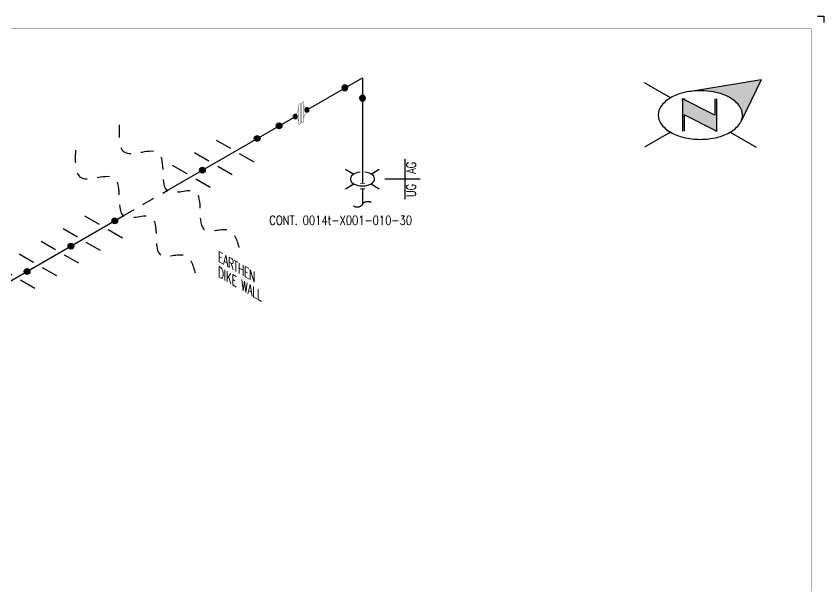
# Model space of a CAD drawing. Header units: inches. Extents: x 0 to 17.2, y 0 to 11.2.
# Drawn here: x 9.27 to 17.25, y 5.62 to 11.25 of the extents above; entities that cross this region are included whole.
import ezdxf

# ---------------------------------------------------------------- set-up
doc = ezdxf.new("R2010")
doc.units = ezdxf.units.IN
doc.header["$MEASUREMENT"] = 0
doc.linetypes.add('HIDDEN2', pattern=[0.1875, 0.125, -0.0625])
for name, color, linetype in [('BORDER', 3, 'Continuous'), ('COMP', 1, 'Continuous'), ('Continuation', 7, 'Continuous'), ('FITTINGS', 4, 'Continuous'), ('PIPE-ANNO', 150, 'HIDDEN2'), ('TEXT', 7, 'Continuous'), ('UNAS.PIPE', 251, 'Continuous'), ('WELD POINTS', 41, 'Continuous'), ('Welds', 7, 'Continuous')]:
    doc.layers.add(name, color=color, linetype=linetype)
doc.layers.add('PIPE', color=7, linetype='Continuous', lineweight=30)
doc.styles.add('PART_Standard', font='romans', dxfattribs={"width": 0.8, "height": 0.09})

# ---------------------------------------------------------------- blocks, each defined once
blk = doc.blocks.new('north2')
at = {"layer": 'BORDER'}
for points in [[(-0.706, -0.7673, -0.156851), (-0.679, -0.8512, -0.095667), (-0.6893, -0.9048), (-0.4945, -0.5044), (-1.1905, -0.6173, -0.092194), (-0.9281, -0.6306, -0.072341), (-0.8009, -0.6813, -0.106617)], [(-0.9381, -1.0109), (-0.9364, -1.0092), (-0.9364, -0.6907), (-0.9524, -0.6907), (-0.9524, -0.8533), (-1.2701, -0.6907), (-1.2701, -0.7067), (-1.2701, -1.0118), (-1.254, -1.0118), (-1.254, -0.8492)]]:
    blk.add_hatch(color=7, dxfattribs=at).paths.add_polyline_path(points)
at = {"layer": 'BORDER', "color": 7}
for p, q in [((-1.3895, -0.6813), (-1.6462, -0.5331)), ((-0.4945, -0.5044), (-1.1905, -0.6173)), ((-0.4945, -0.5044), (-0.6893, -0.9048)), ((-1.2701, -0.6907), (-1.2701, -1.0118)), ((-0.9524, -0.8533), (-1.2701, -0.6907)), ((-1.2701, -0.7067), (-1.2701, -0.6907)), ((-1.262, -0.6907), (-1.246, -0.6907)), ((-0.9524, -0.6907), (-0.9524, -0.8533)), ((-0.9364, -0.6907), (-0.9364, -1.0118)), ((-0.9364, -1.0118), (-1.254, -0.8492)), ((-1.254, -0.8492), (-1.254, -1.0118)), ((-1.3895, -1.0211), (-1.6462, -1.1694)), ((-1.2603, -1.0109), (-1.262, -1.0092)), ((-0.9283, -1.0118), (-0.9444, -1.0118)), ((-0.8009, -1.0211), (-0.5441, -1.1694))]:
    blk.add_line(p, q, dxfattribs=at)
for centre, radius, start, end in [((-1.1517, -1.0932), 0.4756, 103.44948, 120), ((-1.0952, -1.3294), 0.7185, 97.62035, 103.44948), ((-1.0952, -1.3294), 0.7185, 76.55052, 97.62035), ((-1.0387, -1.0932), 0.4756, 60, 76.55052), ((-1.2376, -0.9443), 0.3037, 120, 144.34287), ((-0.9527, -0.9443), 0.3037, 35.65713, 60), ((-1.3674, -0.8512), 0.144, 144.34287, 180), ((-0.823, -0.8512), 0.144, 360, 35.65713), ((-1.3674, -0.8512), 0.144, 180, 215.65713), ((-0.823, -0.8512), 0.144, 337.57958, 360), ((-1.2376, -0.7582), 0.3037, 215.65713, 240), ((-0.9527, -0.7582), 0.3037, 300, 324.34287), ((-0.823, -0.8512), 0.144, 324.34287, 337.55468), ((-1.1517, -0.6093), 0.4756, 240, 256.55052), ((-1.0387, -0.6093), 0.4756, 283.44948, 300), ((-1.0952, -0.373), 0.7185, 256.55052, 270), ((-1.0952, -0.373), 0.7185, 270, 283.44948)]:
    blk.add_arc(centre, radius, start, end, dxfattribs=at)
blk = doc.blocks.new('A$C6804a2e5')
blk.add_blockref('north2', (0, 0))
blk = doc.blocks.new('A$C860dd1f6')
at = {"layer": 'PIPE'}
blk.add_blockref('A$C6804a2e5', (0, 0), dxfattribs=at)
blk = doc.blocks.new('Border')
at = {"layer": 'BORDER', "const_width": 0.005}
blk.add_lwpolyline([(0.25, 0.25), (17.25, 0.25), (17.25, 11.25), (0.25, 11.25)], close=True, dxfattribs=at)
blk = doc.blocks.new('1_Cont_0')
at = {"layer": 'Continuation', "style": 'PART_Standard', "width": 0.8}
blk.add_attdef('CONT', (0, 0), '', height=0.09, dxfattribs=at)
blk = doc.blocks.new('6_PASS-THROUGH_GRADE_00')
at = {"color": 0, "linetype": 'ByBlock', "lineweight": -2}
for p, q in [((-0.1662, 0.0959), (-0.0846, 0.0489)), ((0.0846, 0.0489), (0.1662, 0.0959)), ((-0.1662, -0.0959), (-0.0846, -0.0489)), ((-0.0241, -0.045), (0, -0.045)), ((0, -0.045), (0, -0.0932)), ((0, -0.045), (0.0241, -0.045)), ((0.0846, -0.0489), (0.1662, -0.0959)), ((-0.0241, -0.0932), (0, -0.0932)), ((0, -0.0932), (0.0241, -0.0932))]:
    blk.add_line(p, q, dxfattribs=at)
blk.add_wipeout([(-0.0241, -0.045), (0.0241, -0.045), (0.0241, -0.0932), (-0.0241, -0.0932)], dxfattribs=at)
blk.add_ellipse((0, 0), major_axis=(-0.1197, 0), ratio=0.57735, start_param=4.915034, end_param=10.792929, dxfattribs=at)
blk = doc.blocks.new('1_Text_00')
at = {"layer": 'TEXT', "style": 'PART_Standard', "width": 0.8}
blk.add_attdef('TEXT', (-0.062, -0.0144), '', height=0.09, dxfattribs=at)
blk = doc.blocks.new('1_BREAK-PIPE_PIPE_00')
at = {"color": 0, "linetype": 'ByBlock', "lineweight": -2}
for centre, major_axis in [((-0.03, 0.092), (0, -0.101)), ((0.03, -0.092), (0, 0.101))]:
    blk.add_ellipse(centre, major_axis=major_axis, ratio=0.711978, start_param=0.427466, end_param=3.141593, dxfattribs=at)
blk = doc.blocks.new('1_Tilde_30')
at = {"layer": 'PIPE-ANNO', "xscale": -0.5000000000000001, "yscale": 0.5000000000000001, "zscale": 0.5000000000000001, "rotation": 114.4010914305396}
blk.add_blockref('1_BREAK-PIPE_PIPE_00', (0, 0), dxfattribs=at)
blk = doc.blocks.new('2_ELBOW_WELD_330')
at = {"linetype": 'ByBlock', "lineweight": -2}
h = blk.add_hatch(color=0, dxfattribs=at)
edge = h.paths.add_edge_path()
edge.add_arc((0.174, -0.1004), 0.0286, 0, 360)
h = blk.add_hatch(color=0, dxfattribs=at)
edge = h.paths.add_edge_path()
edge.add_arc((0, -0.2009), 0.0286, 0, 360)
at = {"color": 0, "linetype": 'ByBlock', "lineweight": -2}
for centre in [(0.174, -0.1004), (0, -0.2009)]:
    blk.add_circle(centre, 0.0286, dxfattribs=at)
blk = doc.blocks.new('AM9A04')
at = {"linetype": 'Continuous', "const_width": 0.01}
blk.add_lwpolyline([(0, -0.289), (0, 0.289), (-0.05, 0.318), (-0.05, -0.26)], close=True, dxfattribs=at)
at = {"const_width": 0.01}
blk.add_lwpolyline([(-0.05, -0.144), (-0.15, 0.087), (-0.05, 0.202)], dxfattribs=at)
blk = doc.blocks.new('A09')
at = {"layer": 'Welds'}
h = blk.add_hatch(color=256, dxfattribs=at)
h.dxf.hatch_style = 1
h.paths.add_polyline_path([(-0.03, 0, 1), (0.03, 0, 1)])
blk.add_circle((0, 0), 0.03, dxfattribs=at)
blk = doc.blocks.new('*U28')
blk.add_wipeout([(-0.0234, 0.1133), (-0.0234, 0.0732), (-0.0581, 0.0332), (-0.0234, -0.0469), (-0.0234, -0.0869), (0.0222, -0.1133), (0.0222, -0.0732), (0.0569, -0.0332), (0.0222, 0.0469), (0.0222, 0.0869)])
at = {"linetype": 'Continuous', "const_width": 0.003}
blk.add_lwpolyline([(0.0049, -0.1032), (0.0222, -0.1133), (0.0222, 0.0869), (0.0049, 0.0969)], close=True, dxfattribs=at)
at = {"const_width": 0.003}
blk.add_lwpolyline([(0.0222, 0.0469), (0.0569, -0.0332), (0.0222, -0.0732)], dxfattribs=at)
at = {"xscale": 0.3466300616258731, "yscale": 0.3466300616258731, "zscale": 0.3466300616258731}
blk.add_blockref('AM9A04', (-0.0061, 0.0032), dxfattribs=at)
at = {"layer": 'Welds', "xscale": 0.7, "yscale": 0.7, "zscale": 0.7}
for p in [(-0.0581, 0.0332), (0.0569, -0.0332)]:
    blk.add_blockref('A09', p, dxfattribs=at)
blk = doc.blocks.new('2_WELD_SINGLE_00')
at = {"linetype": 'ByBlock', "lineweight": -2}
h = blk.add_hatch(color=0, dxfattribs=at)
edge = h.paths.add_edge_path()
edge.add_arc((0, 0), 0.0286, 0, 360)
at = {"color": 0, "linetype": 'ByBlock', "lineweight": -2}
blk.add_circle((0, 0), 0.0286, dxfattribs=at)
blk = doc.blocks.new('4_SUPPORT_I-BEAM_30')
at = {"color": 0, "linetype": 'ByBlock', "lineweight": -2}
for p, q in [((-0.0435, 0.0251), (-0.1857, 0.1072)), ((0.1857, -0.1072), (0.0435, -0.0251))]:
    blk.add_line(p, q, dxfattribs=at)
blk = doc.blocks.new('1_Text_330')
at = {"layer": 'TEXT', "style": 'PART_Standard', "oblique": 330, "width": 0.8}
blk.add_attdef('3/4"', (0, 0), '', height=0.09, rotation=330, dxfattribs=at)

msp = doc.modelspace()

# ---------------------------------------------------------------- linework, layer by layer
for p, q in [((17.1875, 11.25), (17.25, 11.25)), ((17.25, 11.25), (17.25, 11.1875))]:
    msp.add_line(p, q)
at = {"layer": 'PIPE'}
for p, q in [((10.7616, 9.5279), (12.6916, 10.6422)), ((12.6916, 10.6422), (12.6916, 9.6422)), ((7.6006, 7.7029), (10.3286, 9.2779))]:
    msp.add_line(p, q, dxfattribs=at)
at = {"layer": 'PIPE', "linetype": 'HIDDEN2'}
msp.add_line((10.3286, 9.2779), (10.7616, 9.5279), dxfattribs=at)
at = {"layer": 'PIPE-ANNO', "linetype": 'Continuous'}
for p, q in [((13.1113, 9.8422), (13.1113, 9.4422)), ((12.9113, 9.6422), (13.2613, 9.6422))]:
    msp.add_line(p, q, dxfattribs=at)
at = {"layer": 'PIPE-ANNO'}
for points in [[(10.2892, 10.1775), (10.3512, 9.9023), (10.6726, 9.9023), (10.7754, 9.5185), (11.0344, 9.5185), (11.1363, 9.1382), (11.37, 9.1382), (11.473, 8.9598)], [(9.8562, 9.9275), (9.9182, 9.6523), (10.2396, 9.6523), (10.3424, 9.2685), (10.6014, 9.2685), (10.7033, 8.8882), (10.937, 8.8882), (11.04, 8.7098)]]:
    msp.add_spline(points, degree=3, dxfattribs=at)
at = {"layer": 'UNAS.PIPE'}
msp.add_line((12.6916, 9.6422), (12.6916, 9.3922), dxfattribs=at)

# ---------------------------------------------------------------- block references
at = {"rotation": 344.9999999999992}
msp.add_blockref('1_Tilde_30', (12.6916, 9.3922), dxfattribs=at)
at = {"layer": 'BORDER'}
for name, p in [('Border', (-0.125, -0.125)), ('A$C860dd1f6', (17.125, 11.125))]:
    msp.add_blockref(name, p, dxfattribs=at)
at = {"layer": 'Continuation'}
msp.add_blockref('1_Cont_0', (11.771, 9.1898), dxfattribs=at).add_auto_attribs({'CONT': 'CONT. 0014t-X001-010-30'})
at = {"layer": 'FITTINGS'}
for p in [(11.4351, 9.9167), (11.2186, 9.7917), (11.0021, 9.6667), (10.1361, 9.1667), (9.9196, 9.0417), (9.703, 8.9167), (9.4865, 8.7917), (9.27, 8.6667)]:
    msp.add_blockref('4_SUPPORT_I-BEAM_30', p, dxfattribs=at)
at = {"layer": 'TEXT', "rotation": 90}
for p, values in [((13.204, 9.7542), {'TEXT': 'AG'}), ((13.204, 9.5242), {'TEXT': 'UG'})]:
    msp.add_blockref('1_Text_00', p, dxfattribs=at).add_auto_attribs(values)
at = {"layer": 'TEXT'}
for p, values in [((11.266, 8.8291), {'3/4"': 'EARTHEN'}), ((11.266, 8.6791), {'3/4"': 'DIKE WALL'})]:
    msp.add_blockref('1_Text_330', p, dxfattribs=at).add_auto_attribs(values)
at = {"layer": 'WELD POINTS', "xscale": -1}
msp.add_blockref('2_ELBOW_WELD_330', (12.6916, 10.6422), dxfattribs=at)
at = {"layer": 'WELD POINTS'}
for p in [(11.8681, 10.1667), (11.6516, 10.0417), (11.1103, 9.7292), (10.2443, 9.2292), (9.8113, 8.9792), (9.3783, 8.7292)]:
    msp.add_blockref('2_WELD_SINGLE_00', p, dxfattribs=at)

# ---------------------------------------------------------------- next in the draw order: block references
at = {"layer": 'COMP', "xscale": -1}
msp.add_blockref('*U28', (12.0846, 10.2917), dxfattribs=at)
at = {"layer": 'FITTINGS'}
msp.add_blockref('6_PASS-THROUGH_GRADE_00', (12.6916, 9.6422), dxfattribs=at)

doc.saveas('drawing.dxf')
